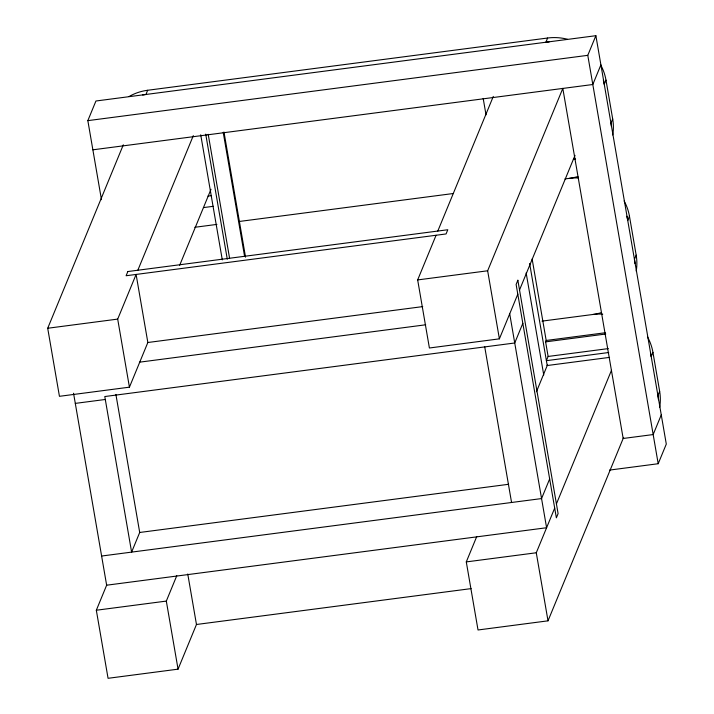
<?xml version="1.0" encoding="UTF-8"?>
<svg xmlns="http://www.w3.org/2000/svg" width="714" height="714" viewBox="0 0 714 714"><rect width="100%" height="100%" fill="white"/><g stroke="black" fill="none" stroke-linecap="round" stroke-linejoin="round"><path stroke-width="1.07" d="M101.468 199.688L87.84 120.639L95.935 101.004L595.878 35.7L666.296 444.09L658.201 463.725L609.533 470.089M129.43 387.175L117.694 319.104L136.106 274.444L147.843 342.506L129.43 387.175L59.44 396.315L47.704 328.253L123.317 144.808M567.389 39.225A51.024 48.713 22.4 0 0 547.62 38.02L147.664 90.267L145.933 94.471A51.024 48.713 22.4 0 0 142.693 94.998M137.838 270.231L193.324 135.615M179.651 265.331L210.996 189.29M187.755 573.994L196.466 624.491L178.054 669.161L108.064 678.3L96.328 610.238L106.788 584.855M115.9 394.431L139.703 532.474L131.608 552.118L104.788 396.538L514.732 342.988L522.826 323.353M178.054 669.161L166.317 601.09L176.777 575.716M517.802 294.186L499.389 338.847L429.4 347.995L417.663 279.924L436.075 235.263M437.807 231.05L493.294 96.426M547.62 38.02L545.88 42.233A51.024 48.713 22.4 0 1 549.155 41.912M499.389 338.847L487.653 270.784L562.837 88.366M658.201 463.725L587.783 55.335L595.878 35.7M600.902 64.867L592.807 84.511L92.874 149.815M601.161 65.804A51.024 48.713 22.4 0 1 605.99 80.111L604.258 84.314A51.024 48.713 22.4 0 0 603.339 80.12M519.533 289.973L575.02 155.349M605.99 80.111L612.701 119.006L610.961 123.21A51.024 48.713 22.4 0 1 611.407 126.396M608.73 352.52L546.389 360.668L548.12 356.456L545.612 341.872L546.183 340.471L605.24 332.751M623.625 437.387L548.013 620.832L478.023 629.98L466.287 561.909L476.747 536.535M536.41 391.772L547.424 365.05M624.125 200.973A51.024 48.713 22.4 0 1 629.462 216.244L627.731 220.447A51.024 48.713 22.4 0 0 626.812 216.244M629.462 216.244L636.174 255.13L634.443 259.343A51.024 48.713 22.4 0 1 634.978 263.591M549.655 478.933L541.56 498.568L101.611 556.036M548.013 620.832L536.276 552.77L554.689 508.1M556.42 503.897L611.487 370.298M647.598 337.097A51.024 48.713 22.4 0 1 652.944 352.368L651.204 356.581A51.024 48.713 22.4 0 0 650.552 353.43M652.944 352.368L659.647 391.263L657.915 395.476A51.024 48.713 22.4 0 1 658.451 399.724M661.262 414.923L653.167 434.558L623.17 438.476L562.811 88.429M87.84 120.639L587.783 55.335M207.935 196.082L211.219 195.654M203.436 207.595L213.281 206.31M573.387 159.276L575.582 158.99M194.815 227.284L216.913 224.401M239.012 221.51L453.345 193.512M564.935 178.937L569.353 178.357A51.024 48.713 22.4 0 1 578.17 177.964M47.704 328.253L117.694 319.104M417.663 279.924L487.653 270.784M147.495 342.55L422.733 306.601M139.4 362.194L425.696 324.79M542.006 321.13L592.825 314.49A51.024 48.713 22.4 0 0 601.393 312.616M75.291 403.392L105.288 399.474M545.612 341.872L605.758 334.018M548.12 356.456L608.274 348.602M547.227 365.523L609.569 357.384M139.703 532.474L508.618 484.288M96.328 610.238L166.317 601.09M466.287 561.909L536.276 552.77M196.395 624.5L471.124 588.613M532.135 258.995L546.326 341.292M529.636 263.502L547.236 365.559M526.147 272.935L543.747 374.984M483.182 98.407L486.02 114.865M509.707 313.821L546.594 527.735L106.645 585.203L73.542 393.227M484.735 346.906L511.563 502.486M223.982 132.054L245.545 257.156M223.214 132.367L244.59 256.362M208.211 134.321L229.596 258.325M205.721 134.143L227.293 259.236M200.723 134.794L222.295 259.887M129.172 96.461A51.024 48.713 22.4 0 1 147.664 90.267M577.921 176.483A51.024 48.713 22.4 0 1 569.353 178.357M612.701 119.006A51.024 48.713 22.4 0 1 612.746 134.964M636.174 255.13A51.024 48.713 22.4 0 1 636.219 271.097M592.825 314.49A51.024 48.713 22.4 0 1 602.759 314.151M659.647 391.263A51.024 48.713 22.4 0 1 659.691 407.221M127.842 271.543L126.11 275.747L446.072 233.951L447.803 229.747L127.842 271.543M517.855 280.254L516.124 284.458L556.367 517.82L558.098 513.616L517.855 280.254"/></g></svg>
